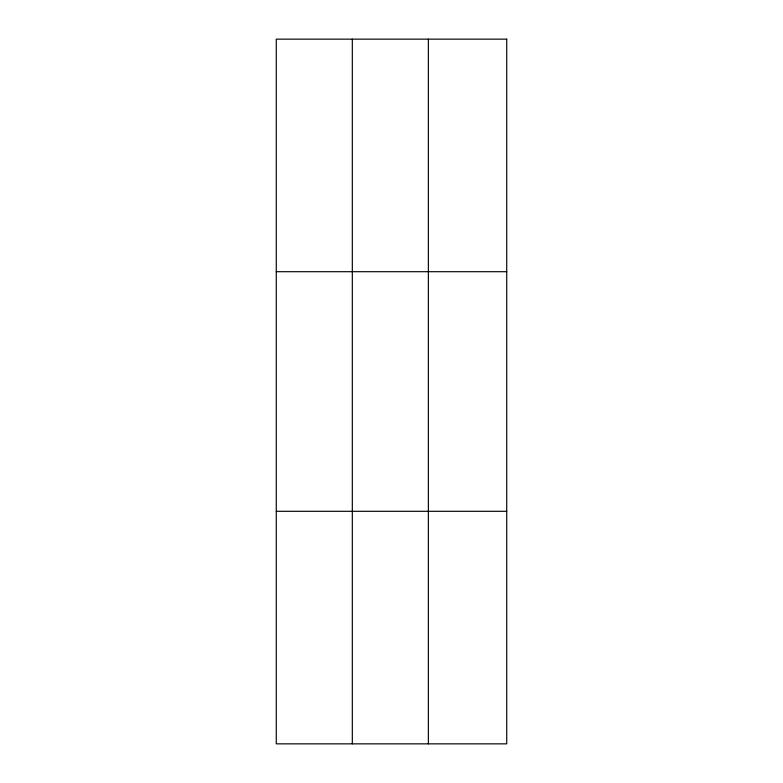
<?xml version="1.0" encoding="UTF-8"?>
<svg xmlns="http://www.w3.org/2000/svg" width="783" height="783" viewBox="0 0 783 783"><rect width="100%" height="100%" fill="white"/><g stroke="black" fill="none" stroke-linecap="round" stroke-linejoin="round"><path stroke-width="1.17" d="M352.321 39.15L352.321 743.85M428.37 39.15L428.37 743.85M276.272 271.701L506.728 271.701M276.272 511.299L506.728 511.299M506.728 39.15L506.728 743.85L276.272 743.85L276.272 39.15L506.728 39.15"/></g></svg>
